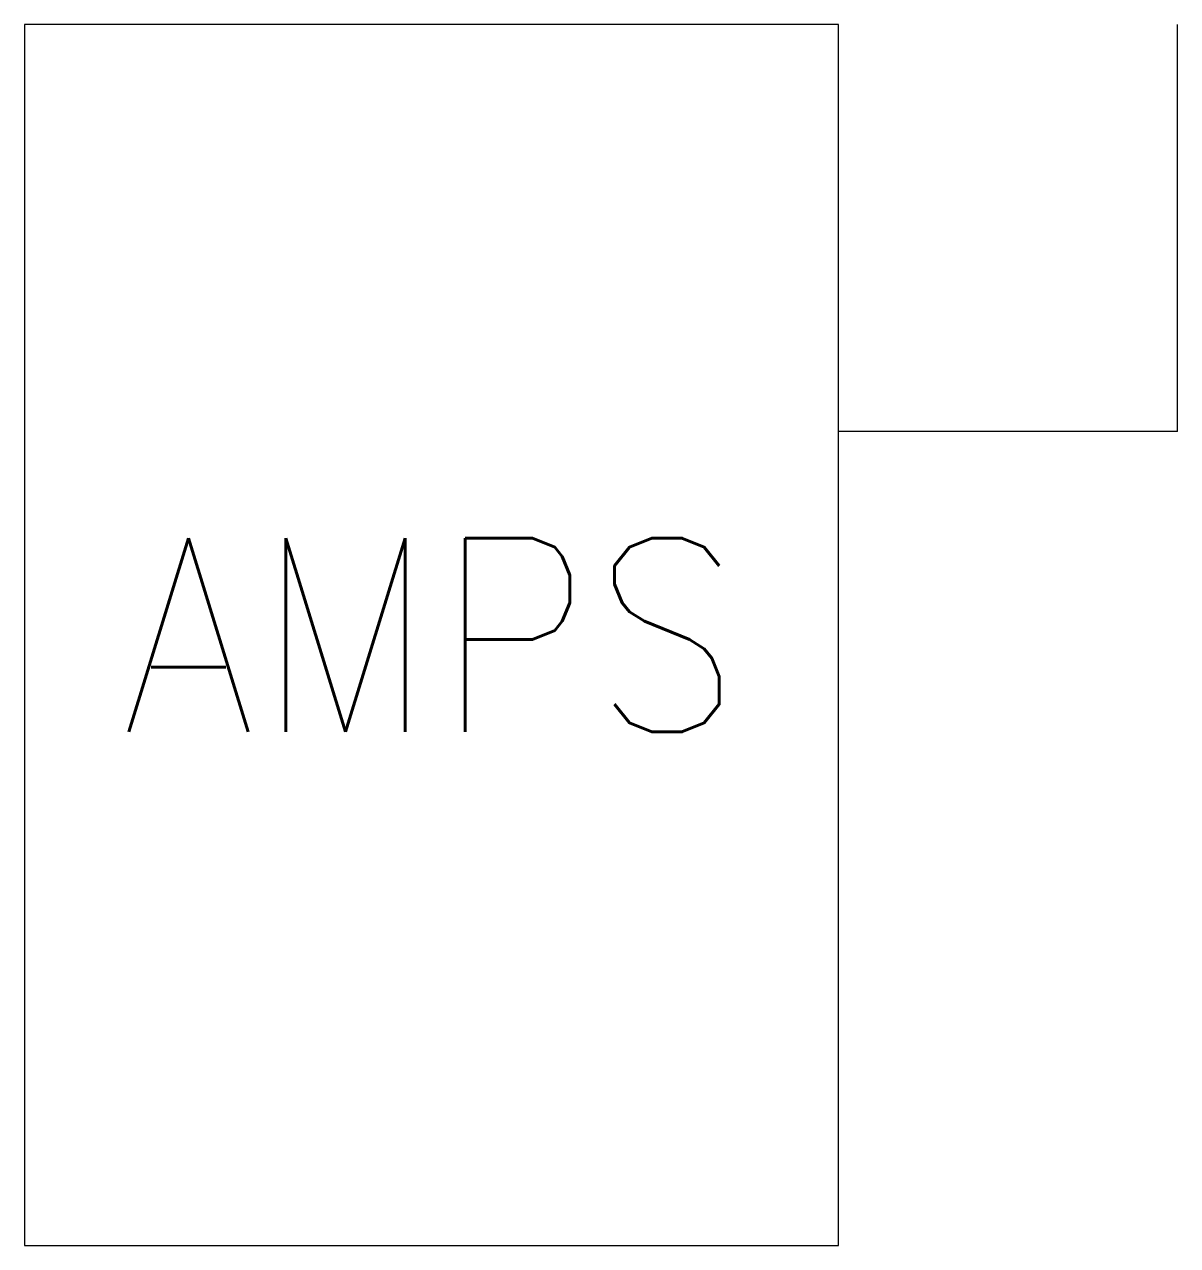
# Model space of a CAD drawing. Header units: inches. Extents: x 669.57 to 670.127, y 289.284 to 289.875.
import ezdxf
from ezdxf.enums import TextEntityAlignment as Align

# ---------------------------------------------------------------- set-up
doc = ezdxf.new("R2010")
doc.units = ezdxf.units.IN
doc.header["$LTSCALE"] = 96
doc.header["$MEASUREMENT"] = 0
doc.styles.add('ROMANS', font='romans.shx', dxfattribs={"width": 0.9, "height": 9})

msp = doc.modelspace()

# ---------------------------------------------------------------- linework, layer by layer
for q in [(670.1273, 289.87507), (669.96327, 289.6782)]:
    msp.add_line((670.1273, 289.6782), q)
msp.add_lwpolyline([(669.56952, 289.87507), (669.56952, 289.28445), (669.96327, 289.28445), (669.96327, 289.87507)], close=True)

# ---------------------------------------------------------------- texts
at = {"color": 1, "style": 'ROMANS', "width": 0.9}
msp.add_attdef('AMPS', text='60A', height=0.09375, dxfattribs=at).set_placement((669.7664, 289.57976), align=Align.MIDDLE)

doc.saveas('drawing.dxf')
